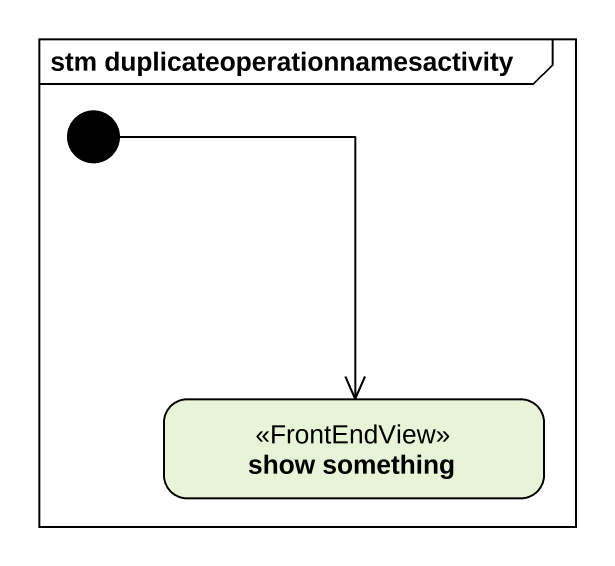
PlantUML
@startuml
mainframe stm duplicateoperationnamesactivity
hide empty description
state "show something" as show_something <<FrontEndView>>
[*] --> show_something
@enduml
